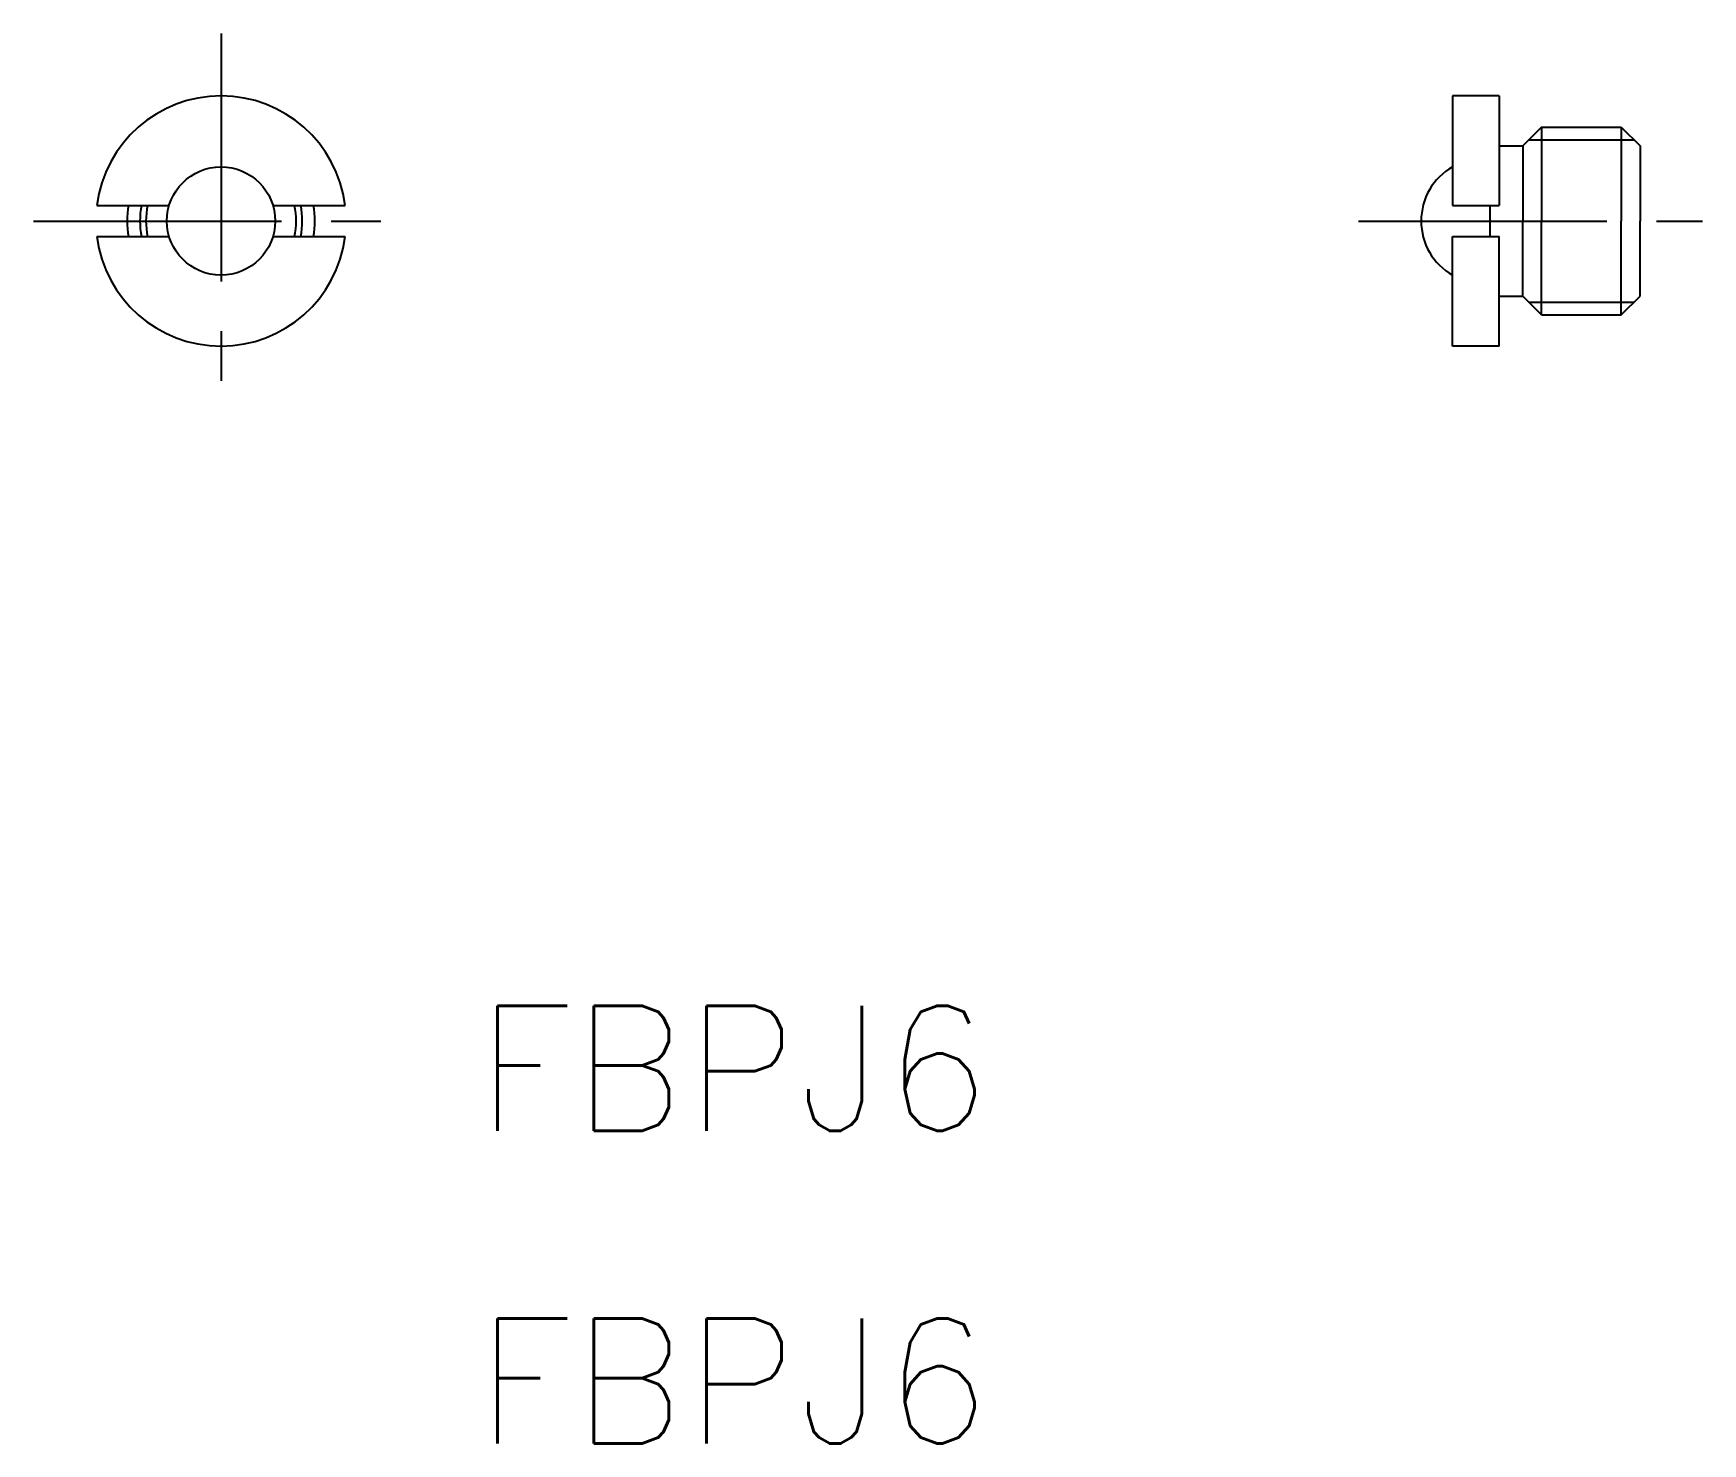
# Model space of a CAD drawing. Extents: x -50.3 to 3.1, y -36.2 to 8.9.
import ezdxf

# ---------------------------------------------------------------- set-up
doc = ezdxf.new("R2010")
doc.units = 0
doc.header["$LTSCALE"] = 0.25
doc.linetypes.add('CENTER', pattern=[50.8, 31.75, -6.35, 6.35, -6.35])
doc.layers.get('0').update_dxf_attribs({"linetype": 'CONTINUOUS'})
doc.layers.add('CENTER', color=1, linetype='CENTER')
doc.styles.get("Standard").update_dxf_attribs({"font": 'txt.shx'})

msp = doc.modelspace()

# ---------------------------------------------------------------- linework, layer by layer
for p, q in [((-4.908, 6.893), (-4.908, 3.393)), ((-3.408, 6.893), (-4.908, 6.893)), ((-3.408, 6.893), (-3.408, 3.393)), ((-2.058, 5.893), (-2.658, 5.293)), ((-2.058, 5.893), (-2.058, 2.893)), ((-2.058, 5.893), (0.492, 5.893)), ((0.492, 5.893), (0.492, 2.893)), ((0.492, 5.893), (1.092, 5.293)), ((-3.408, 5.293), (-2.658, 5.293)), ((-2.658, 5.293), (-2.658, 2.893)), ((1.092, 5.293), (1.092, 2.893)), ((-48.246, 3.393), (-45.936, 3.393)), ((-42.619, 3.393), (-40.309, 3.393)), ((-4.908, 3.393), (-3.408, 3.393)), ((-3.708, 3.393), (-3.708, 2.393)), ((-2.658, 0.493), (-2.658, 2.893)), ((-2.058, -0.107), (-2.058, 2.893)), ((0.492, -0.107), (0.492, 2.893)), ((1.092, 0.493), (1.092, 2.893)), ((-48.246, 2.393), (-45.936, 2.393)), ((-42.619, 2.393), (-40.309, 2.393)), ((-4.908, -1.107), (-4.908, 2.393)), ((-4.908, 2.393), (-3.408, 2.393)), ((-3.408, -1.107), (-3.408, 2.393)), ((-3.408, 0.493), (-2.658, 0.493)), ((-2.058, -0.107), (-2.658, 0.493)), ((0.492, -0.107), (1.092, 0.493)), ((-2.058, -0.107), (0.492, -0.107)), ((-3.408, -1.107), (-4.908, -1.107))]:
    msp.add_line(p, q)
at = {"color": 3}
for p, q in [((-2.464, 5.487), (0.898, 5.487)), ((-2.464, 0.299), (0.898, 0.299))]:
    msp.add_line(p, q, dxfattribs=at)
msp.add_circle((-44.277, 2.893), 1.732)
for centre, radius, start, end in [((-44.277, 2.893), 4, 7.1808, 172.8192), ((-3.908, 2.893), 2, 120, 240), ((-44.277, 2.893), 3, 170.4059, 189.5941), ((-44.277, 2.893), 2.4, 167.9753, 192.0247), ((-44.277, 2.893), 2.4, 347.9753, 12.0247), ((-44.277, 2.893), 3, 350.4059, 9.5941), ((-44.277, 2.893), 4, 187.1808, 352.8192)]:
    msp.add_arc(centre, radius, start, end)
for start, end in [(168.8865, 191.1135), (348.8865, 11.1135)]:
    msp.add_arc((-44.277, 2.893), 2.594, start, end, dxfattribs=at)
at = {"layer": 'CENTER', "color": 1, "linetype": 'CENTER'}
for p, q in [((-44.277, 8.893), (-44.277, -3.107)), ((-50.277, 2.893), (-38.277, 2.893)), ((-7.908, 2.893), (3.092, 2.893))]:
    msp.add_line(p, q, dxfattribs=at)

# ---------------------------------------------------------------- texts
for p in [(-36.128, -26.201), (-36.128, -36.201)]:
    msp.add_text('FBPJ6', height=4).set_placement(p)

doc.saveas('drawing.dxf')
